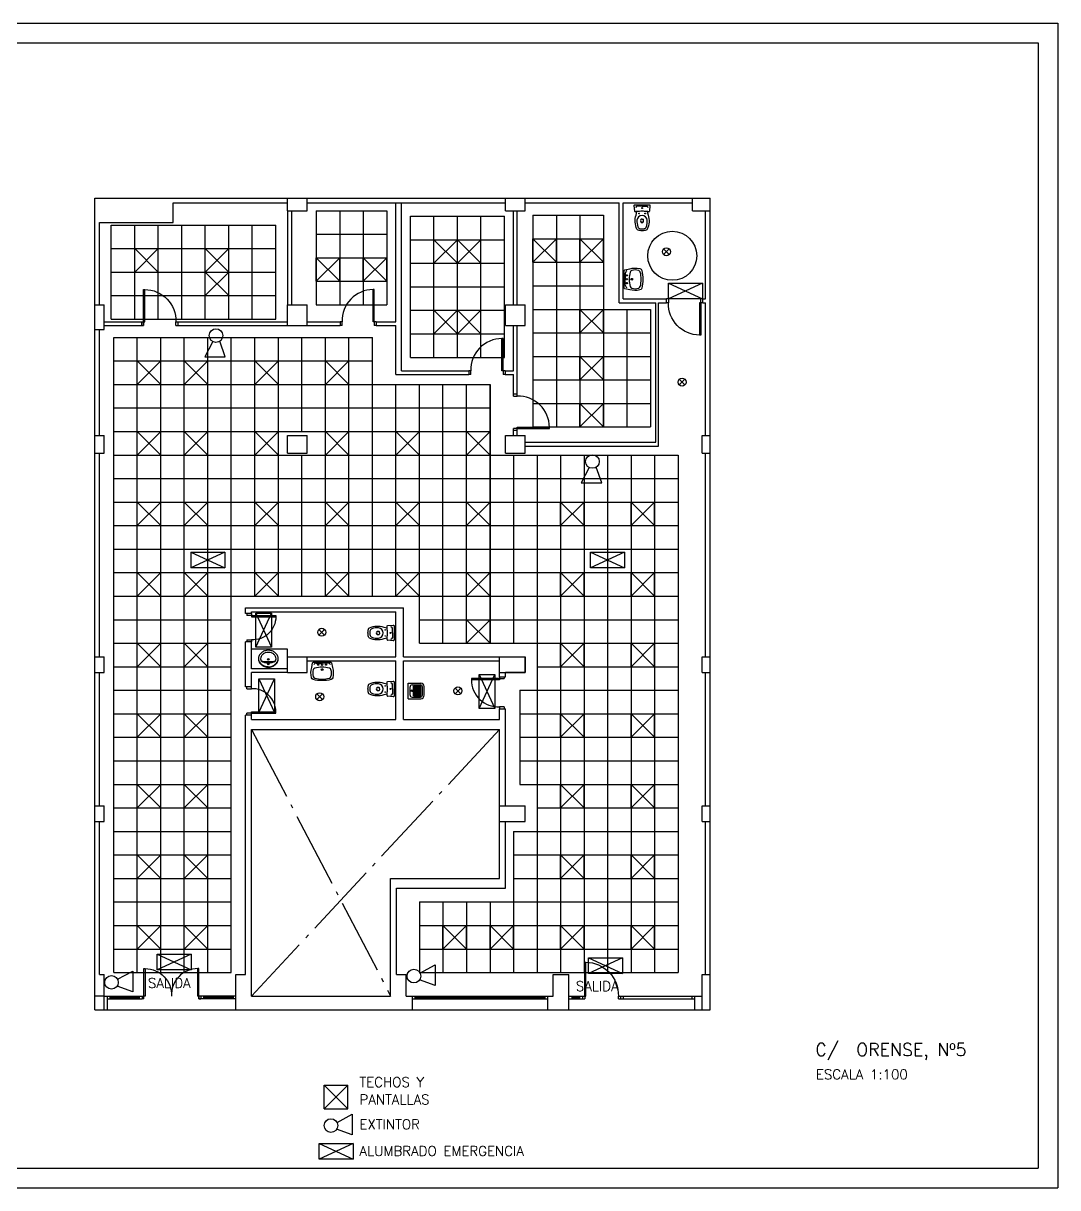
# Model space of a CAD drawing. Extents: x 131 to 495, y 66 to 228.
# Drawn here: x 239.34 to 265.73, y 98.08 to 127.78 of the extents above; entities that cross this region are included whole.
import ezdxf

# ---------------------------------------------------------------- set-up
doc = ezdxf.new("R2010")
doc.units = 0
doc.linetypes.add('ACAD_ISO04W100', pattern=[30.5, 24, -3, 0.5, -3])
doc.linetypes.add('PUNTOS', pattern=[0.25, 0, -0.25])
doc.layers.get('0').update_dxf_attribs({"linetype": 'CONTINUOUS'})
for name, color, linetype in [('2', 7, 'CONTINUOUS'), ('FORMATO', 7, 'CONTINUOUS'), ('MECANISMOS', 2, 'CONTINUOUS'), ('PANTALLAS', 2, 'CONTINUOUS'), ('PLANTA', 5, 'CONTINUOUS'), ('SAN', 7, 'CONTINUOUS'), ('TECHO', 4, 'CONTINUOUS')]:
    doc.layers.add(name, color=color, linetype=linetype)
doc.styles.add('ROMANS', font='romans')

# ---------------------------------------------------------------- blocks, each defined once
blk = doc.blocks.new('071101')
for p, q in [((-0.07, 0.074), (0.075, -0.071)), ((-0.07, -0.071), (0.075, 0.074))]:
    blk.add_line(p, q)
blk.add_circle((0.002, 0.001), 0.102)
blk = doc.blocks.new('012114')
for p, q in [((0, -0.041), (-0.126, -0.041)), ((0, -0.041), (0.126, -0.041)), ((0, -0.372), (-0.025, -0.372)), ((0, -0.372), (0.025, -0.372))]:
    blk.add_line(p, q)
blk.add_lwpolyline([(0.17, -0.179, 0.006856), (0.131, -0.175), (0.152, -0.264, -0.190618), (0.133, -0.625, -0.225225), (0.1, -0.652, -0.063558), (0, -0.665, -0.063558), (-0.1, -0.652, -0.225225), (-0.133, -0.625, -0.190618), (-0.152, -0.264), (-0.131, -0.175, 0.006856), (-0.17, -0.179, -0.425204), (-0.187, -0.165), (-0.2, -0.024, -0.440217), (-0.179, 0), (0, 0), (0.179, 0, -0.440217), (0.2, -0.024), (0.187, -0.165)], format="xyb")
for centre, radius in [((-0.078, -0.225), 0.008), ((0, -0.087), 0.0125), ((0.078, -0.225), 0.008)]:
    blk.add_circle(centre, radius)
for centre, radius, start, end in [((-0.122, -0.078), 0.0372, 96.0407, 181.7016), ((0, -0.412), 0.133, 6.8934, 173.1066), ((0, -1.582), 1.413, 90, 95.3323), ((0, -1.582), 1.413, 84.6677, 90), ((0.122, -0.078), 0.0372, 358.2984, 83.9593), ((0.172, -0.164), 0.015, 263.0963, 355.2379), ((0.314, -0.419), 0.447, 176.9791, 198.8669), ((-0.033, -0.538), 0.08, 198.8669, 263.0722), ((0.087, -0.406), 0.125, 168.5881, 191.4119), ((0, -0.408), 0.0386, 195.7788, 344.2212), ((-0.025, -0.382), 0.01, 90, 180), ((0, -0.422), 0.0366, 195.2314, 344.7686), ((0.025, -0.382), 0.01, 0, 90), ((-0.087, -0.406), 0.125, 348.5881, 11.4119), ((0.033, -0.538), 0.08, 276.9278, 341.1331), ((-0.314, -0.419), 0.447, 341.1331, 3.0209), ((0, -0.268), 0.352, 263.0722, 270), ((0, -0.268), 0.352, 270, 276.9278)]:
    blk.add_arc(centre, radius, start, end)
blk = doc.blocks.new('012311')
for p, q in [((-0.2, 0), (0.2, 0)), ((-0.2, 0), (-0.2, -0.317)), ((0.2, 0), (0.2, -0.317)), ((-0.155, -0.095), (-0.155, -0.312)), ((-0.126, -0.136), (-0.126, -0.316)), ((-0.126, -0.136), (0.124, -0.136)), ((-0.126, -0.166), (0.124, -0.166)), ((-0.126, -0.196), (0.124, -0.196)), ((-0.126, -0.226), (0.124, -0.226)), ((-0.126, -0.256), (0.124, -0.256)), ((-0.126, -0.286), (0.124, -0.286)), ((-0.105, -0.045), (0.105, -0.045)), ((0.124, -0.136), (0.124, -0.316)), ((0.155, -0.095), (0.155, -0.312)), ((-0.126, -0.316), (0.124, -0.316)), ((-0.11, -0.407), (0.11, -0.407)), ((-0.105, -0.362), (0.105, -0.362))]:
    blk.add_line(p, q)
blk.add_circle((0.003, -0.098), 0.0213)
for centre, radius, start, end in [((-0.105, -0.095), 0.0501, 90, 180), ((0.105, -0.095), 0.0501, 0, 90), ((-0.11, -0.317), 0.0902, 180, 270), ((-0.105, -0.312), 0.0501, 180, 270), ((0.105, -0.312), 0.0501, 270, 0), ((0.11, -0.317), 0.0902, 270, 0)]:
    blk.add_arc(centre, radius, start, end)
blk = doc.blocks.new('PANTALLA')
at = {"layer": 'PANTALLAS'}
for p, q in [((0, 0), (0, 0.6)), ((0, 0.6), (0.6, 0.6)), ((0.6, 0), (0.6, 0.6)), ((0, 0), (0.6, 0))]:
    blk.add_line(p, q, dxfattribs=at)
blk = doc.blocks.new('012102')
for p in [(-0.148, -0.025), (0.148, -0.025)]:
    blk.add_line(p, (0, -0.025))
blk.add_lwpolyline([(0.221, 0, -0.356176), (0.241, -0.016), (0.266, -0.14, -0.119815), (0.273, -0.396, -0.294219), (0.228, -0.444, -0.064372), (0, -0.47, -0.064372), (-0.228, -0.444, -0.294219), (-0.273, -0.396, -0.119815), (-0.266, -0.14), (-0.241, -0.016, -0.356176), (-0.221, 0), (0, 0)], format="xyb", close=True)
at = {"linetype": 'PUNTOS'}
for centre in [(-0.1, -0.065), (0.1, -0.065)]:
    blk.add_circle(centre, 0.015, dxfattribs=at)
for centre, radius in [((0, -0.19), 0.023), ((0, -0.065), 0.0175)]:
    blk.add_circle(centre, radius)
for centre, radius, start, end in [((0.04, -0.279), 0.28, 161.6517, 198.3483), ((-0.169, -0.21), 0.06, 106.3491, 161.6517), ((-0.151, -0.092), 0.067, 87.0352, 159.0483), ((-0.007, -0.761), 0.634, 89.3416, 106.3491), ((0.007, -0.761), 0.634, 73.6509, 90.6584), ((0.151, -0.092), 0.067, 20.9517, 92.9648), ((0.169, -0.21), 0.06, 18.3483, 73.6509), ((-0.04, -0.279), 0.28, 341.6517, 18.3483), ((-0.169, -0.349), 0.06, 198.3483, 253.6509), ((-0.007, 0.202), 0.634, 253.6509, 270.6584), ((0.007, 0.202), 0.634, 269.3416, 286.3491), ((0.169, -0.349), 0.06, 286.3491, 341.6517)]:
    blk.add_arc(centre, radius, start, end)
blk = doc.blocks.new('012314')
blk.add_lwpolyline([(-0.28, -0.24, 0.113017), (-0.259, -0.33, 0.103369), (-0.198, -0.41, 0.092126), (-0.109, -0.461, 0.085497), (0, -0.48, 0.085497), (0.109, -0.461, 0.092126), (0.198, -0.41, 0.103369), (0.259, -0.33, 0.113017), (0.28, -0.24, 0.113017), (0.259, -0.15, 0.103369), (0.198, -0.07, 0.092126), (0.109, -0.019, 0.085497), (0, 0, 0.085497), (-0.109, -0.019, 0.092126), (-0.198, -0.07, 0.103369), (-0.259, -0.15, 0.113017)], format="xyb", close=True)
for points in [[(-0.22, -0.24, 0.113017), (-0.205, -0.304, 0.103369), (-0.159, -0.364, 0.092126), (-0.089, -0.405, 0.085497), (0, -0.42, 0.085497), (0.089, -0.405, 0.092126), (0.159, -0.364, 0.103369), (0.205, -0.304, 0.113017), (0.22, -0.24, 0.105724), (0.207, -0.18, 0.103369)], [(-0.207, -0.18, 0.105724), (-0.22, -0.24, 0.113017)], [(0, -0.01, 0.085497), (-0.106, -0.028, 0.088222), (-0.188, -0.075, 0.098942)], [(0, -0.01, -0.085497), (0.106, -0.028, -0.088222), (0.188, -0.075, -0.098942)]]:
    blk.add_lwpolyline(points, format="xyb")
for centre, radius in [((0, -0.223), 0.0225), ((0, -0.09), 0.0175)]:
    blk.add_circle(centre, radius)
for centre, radius, start, end in [((-0.029, -0.276), 0.256, 128.4812, 167.4912), ((0, -0.508), 0.388, 57.6961, 122.3039), ((0, -1.187), 1.028, 78.3757, 101.6243), ((0.029, -0.276), 0.256, 12.5088, 51.5188)]:
    blk.add_arc(centre, radius, start, end)

msp = doc.modelspace()

# ---------------------------------------------------------------- linework, layer by layer
for p, q in [((241.476, 102.971), (242.369, 102.971)), ((241.476, 102.901), (242.369, 102.901)), ((241.546, 102.971), (241.546, 102.901)), ((241.546, 102.936), (242.299, 102.936)), ((242.299, 102.971), (242.299, 102.901)), ((242.369, 102.971), (242.369, 102.901)), ((242.419, 102.901), (242.369, 102.901)), ((242.419, 102.901), (242.419, 102.971)), ((243.819, 102.901), (243.819, 102.971)), ((243.819, 102.901), (243.869, 102.901)), ((243.869, 102.971), (243.869, 102.901)), ((244.762, 102.971), (243.869, 102.971)), ((244.762, 102.901), (243.869, 102.901)), ((243.939, 102.971), (243.939, 102.901)), ((244.692, 102.936), (243.939, 102.936)), ((244.692, 102.971), (244.692, 102.901)), ((249.257, 102.971), (252.717, 102.971)), ((249.257, 102.901), (252.717, 102.901)), ((249.327, 102.971), (249.327, 102.901)), ((249.327, 102.936), (252.647, 102.936)), ((252.647, 102.971), (252.647, 102.901)), ((253.262, 102.971), (253.612, 102.971)), ((253.262, 102.971), (253.612, 102.971)), ((253.262, 102.901), (253.612, 102.901)), ((253.332, 102.971), (253.332, 102.901)), ((253.332, 102.936), (253.542, 102.936)), ((253.542, 102.901), (253.542, 102.971)), ((253.612, 102.901), (253.612, 102.971)), ((253.612, 102.901), (253.612, 102.901)), ((254.572, 102.971), (256.462, 102.971)), ((254.572, 102.971), (254.572, 102.901)), ((254.572, 102.901), (256.462, 102.901)), ((254.642, 102.971), (254.642, 102.901)), ((256.392, 102.971), (256.392, 102.901)), ((241.476, 102.621), (244.762, 102.621)), ((249.257, 102.621), (252.717, 102.621)), ((253.262, 102.621), (256.462, 102.621))]:
    msp.add_line(p, q)
at = {"layer": '2'}
for p, q in [((242.439, 120.171), (242.439, 120.991)), ((248.265, 120.171), (248.265, 120.991)), ((255.803, 120.751), (255.753, 120.751)), ((255.803, 120.751), (255.803, 120.651)), ((256.593, 120.651), (256.593, 119.831)), ((256.623, 120.651), (256.593, 120.651)), ((256.673, 120.751), (256.623, 120.751)), ((256.623, 120.651), (256.623, 120.751)), ((242.359, 120.071), (242.409, 120.071)), ((242.409, 120.171), (242.409, 120.071)), ((242.409, 120.171), (242.439, 120.171)), ((243.229, 120.071), (243.229, 120.171)), ((243.229, 120.071), (243.279, 120.071)), ((247.425, 120.171), (247.425, 120.071)), ((247.475, 120.071), (247.425, 120.071)), ((247.475, 120.071), (247.475, 120.171)), ((248.295, 120.171), (248.265, 120.171)), ((248.295, 120.171), (248.295, 120.071)), ((248.345, 120.071), (248.295, 120.071)), ((248.345, 120.171), (248.345, 120.071)), ((251.55, 118.921), (251.55, 119.741)), ((250.76, 118.821), (250.71, 118.821)), ((250.76, 118.821), (250.76, 118.921)), ((251.58, 118.921), (251.55, 118.921)), ((251.58, 118.921), (251.58, 118.821)), ((251.63, 118.821), (251.58, 118.821)), ((251.842, 118.27), (251.842, 118.32)), ((251.842, 118.27), (251.942, 118.27)), ((251.942, 117.45), (251.842, 117.45)), ((251.842, 117.4), (251.842, 117.45)), ((251.942, 117.45), (251.942, 117.48)), ((251.942, 117.48), (252.762, 117.48)), ((245.042, 112.725), (245.042, 112.675)), ((245.162, 112.675), (245.042, 112.675)), ((245.162, 112.675), (245.162, 112.645)), ((245.162, 112.645), (245.782, 112.645)), ((245.042, 112.055), (245.162, 112.055)), ((245.042, 112.055), (245.042, 112.005)), ((251.612, 111.117), (251.612, 111.067)), ((245.042, 110.809), (245.042, 110.859)), ((245.042, 110.809), (245.162, 110.809)), ((251.492, 111.037), (250.772, 111.037)), ((251.492, 111.067), (251.612, 111.067)), ((251.492, 111.067), (251.492, 111.037)), ((245.162, 110.189), (245.042, 110.189)), ((245.042, 110.139), (245.042, 110.189)), ((245.162, 110.189), (245.162, 110.219)), ((245.162, 110.219), (245.782, 110.219)), ((251.612, 110.347), (251.492, 110.347)), ((251.612, 110.347), (251.612, 110.297)), ((242.449, 103.671), (242.449, 102.971)), ((243.789, 102.971), (243.789, 103.671)), ((253.692, 102.971), (253.692, 103.831)), ((242.449, 102.971), (242.419, 102.971)), ((243.789, 102.971), (243.819, 102.971)), ((243.819, 102.971), (243.789, 102.971)), ((243.819, 102.971), (243.819, 102.901)), ((243.869, 102.901), (243.819, 102.901)), ((253.612, 102.901), (253.662, 102.901)), ((253.662, 102.971), (253.692, 102.971)), ((253.662, 102.971), (253.662, 102.901)), ((254.522, 102.901), (254.522, 102.971)), ((254.522, 102.901), (254.572, 102.901))]:
    msp.add_line(p, q, dxfattribs=at)
for points in [[(242.359, 120.171), (242.409, 120.171), (242.409, 120.991), (242.439, 120.991, -0.42517), (243.229, 120.171), (243.279, 120.171)], [(248.345, 120.171), (248.295, 120.171), (248.295, 120.991), (248.265, 120.991, 0.42517), (247.475, 120.171), (247.425, 120.171)], [(256.673, 120.651), (256.623, 120.651), (256.623, 119.831), (256.593, 119.831, -0.42517), (255.803, 120.651), (255.753, 120.651)], [(251.63, 118.921), (251.58, 118.921), (251.58, 119.741), (251.55, 119.741, 0.42517), (250.76, 118.921), (250.71, 118.921)], [(251.942, 117.4), (251.942, 117.45), (252.762, 117.45), (252.762, 117.48, 0.42517), (251.942, 118.27), (251.942, 118.32)], [(245.162, 112.725), (245.162, 112.675), (245.782, 112.675), (245.782, 112.645, -0.42881), (245.162, 112.055), (245.162, 112.005)], [(251.492, 111.117), (251.492, 111.067), (250.772, 111.067), (250.772, 111.037, 0.426731), (251.492, 110.347), (251.492, 110.297)], [(245.162, 110.139), (245.162, 110.189), (245.782, 110.189), (245.782, 110.219, 0.42881), (245.162, 110.809), (245.162, 110.859)], [(242.369, 102.971), (242.419, 102.971), (242.419, 103.671), (242.449, 103.671, -0.427098), (243.119, 102.971)], [(243.869, 102.971), (243.819, 102.971), (243.819, 103.671), (243.789, 103.671, 0.427098), (243.119, 102.971)], [(253.612, 102.971), (253.662, 102.971), (253.662, 103.831), (253.692, 103.831, -0.42465), (254.522, 102.971), (254.572, 102.971)]]:
    msp.add_lwpolyline(points, format="xyb", dxfattribs=at)
msp.add_circle((255.898, 121.853), 0.625, dxfattribs=at)
at = {"layer": 'FORMATO', "color": 4}
for p, q in [((199.625, 127.782), (265.731, 127.782)), ((265.731, 127.782), (265.731, 98.082)), ((199.625, 98.082), (265.731, 98.082))]:
    msp.add_line(p, q, dxfattribs=at)
at = {"layer": 'FORMATO', "color": 6}
for p, q in [((202.625, 127.282), (265.231, 127.282)), ((265.231, 127.282), (265.231, 98.582)), ((202.625, 98.582), (265.231, 98.582))]:
    msp.add_line(p, q, dxfattribs=at)
at = {"layer": 'MECANISMOS'}
for p, q in [((256.669, 121.151), (255.803, 120.751)), ((255.803, 121.151), (256.669, 120.751)), ((255.803, 121.151), (256.669, 121.151)), ((255.803, 120.751), (255.803, 121.151)), ((256.669, 121.151), (256.669, 120.751)), ((256.669, 120.751), (255.803, 120.751)), ((244.177, 119.662), (243.969, 119.275)), ((244.493, 119.275), (244.35, 119.676)), ((243.969, 119.275), (244.493, 119.275)), ((253.781, 116.45), (253.573, 116.063)), ((254.097, 116.063), (253.954, 116.464)), ((253.573, 116.063), (254.097, 116.063)), ((244.48, 114.29), (243.614, 113.89)), ((243.614, 114.29), (244.48, 113.89)), ((243.614, 114.29), (244.48, 114.29)), ((243.614, 114.29), (243.614, 113.89)), ((244.48, 114.29), (244.48, 113.89)), ((254.68, 114.29), (253.814, 113.89)), ((253.814, 114.29), (254.68, 113.89)), ((253.814, 114.29), (254.68, 114.29)), ((253.814, 113.89), (253.814, 114.29)), ((254.68, 114.29), (254.68, 113.89)), ((244.48, 113.89), (243.614, 113.89)), ((254.68, 113.89), (253.814, 113.89)), ((245.269, 112.737), (245.669, 111.872)), ((245.269, 111.872), (245.669, 112.737)), ((245.269, 111.872), (245.269, 112.737)), ((245.269, 112.737), (245.669, 112.737)), ((245.669, 112.737), (245.669, 111.872)), ((245.669, 111.872), (245.269, 111.872)), ((250.973, 111.174), (251.373, 110.308)), ((250.973, 110.308), (251.373, 111.174)), ((250.973, 110.308), (250.973, 111.174)), ((250.973, 111.174), (251.373, 111.174)), ((251.373, 111.174), (251.373, 110.308)), ((245.35, 111.066), (245.75, 111.066)), ((245.35, 110.2), (245.35, 111.066)), ((245.35, 110.2), (245.75, 111.066)), ((245.35, 111.066), (245.75, 110.2)), ((245.75, 111.066), (245.75, 110.2)), ((245.75, 110.2), (245.35, 110.2)), ((251.373, 110.308), (250.973, 110.308)), ((243.62, 104.041), (242.754, 103.641)), ((242.754, 104.041), (243.62, 103.641)), ((242.754, 104.041), (243.62, 104.041)), ((242.754, 103.641), (242.754, 104.041)), ((243.62, 104.041), (243.62, 103.641)), ((249.459, 103.558), (249.846, 103.765)), ((249.846, 103.765), (249.846, 103.241)), ((254.623, 103.949), (253.758, 103.549)), ((253.758, 103.949), (254.623, 103.549)), ((253.758, 103.949), (254.623, 103.949)), ((253.758, 103.549), (253.758, 103.949)), ((254.623, 103.949), (254.623, 103.549)), ((241.745, 103.399), (242.132, 103.606)), ((242.132, 103.606), (242.132, 103.082)), ((243.62, 103.641), (242.754, 103.641)), ((249.846, 103.241), (249.445, 103.384)), ((254.623, 103.549), (253.758, 103.549)), ((242.132, 103.082), (241.731, 103.225)), ((247.344, 99.746), (247.731, 99.954)), ((247.731, 99.954), (247.731, 99.429)), ((247.731, 99.429), (247.33, 99.572)), ((246.886, 98.808), (246.886, 99.208)), ((246.886, 99.208), (247.752, 99.208)), ((246.886, 99.208), (247.752, 98.808)), ((247.752, 99.208), (246.886, 98.808)), ((247.752, 99.208), (247.752, 98.808)), ((247.752, 98.808), (246.886, 98.808))]:
    msp.add_line(p, q, dxfattribs=at)
for centre in [(244.256, 119.817), (253.86, 116.605), (241.59, 103.32), (249.304, 103.479), (247.189, 99.667)]:
    msp.add_circle(centre, 0.174, dxfattribs=at)
at = {"layer": 'PLANTA'}
for p, q in [((241.162, 102.621), (241.162, 123.321)), ((241.162, 123.321), (256.862, 123.321)), ((256.862, 102.621), (256.862, 123.321)), ((243.162, 123.201), (246.082, 123.201)), ((243.162, 122.701), (243.162, 123.201)), ((246.082, 123.001), (246.082, 120.601)), ((246.182, 123.001), (246.182, 120.601)), ((246.582, 123.201), (251.642, 123.201)), ((248.842, 120.171), (248.842, 123.201)), ((248.992, 118.921), (248.992, 123.201)), ((251.842, 120.601), (251.842, 123.001)), ((251.942, 120.601), (251.942, 123.001)), ((252.142, 123.201), (254.542, 123.201)), ((254.542, 120.651), (254.542, 123.201)), ((254.642, 120.751), (254.642, 123.201)), ((254.642, 123.201), (256.412, 123.201)), ((256.742, 120.751), (256.742, 123.001)), ((241.282, 120.601), (241.282, 122.701)), ((241.282, 122.701), (243.162, 122.701)), ((249.817, 122.261), (250.417, 121.661)), ((249.817, 121.661), (250.417, 122.261)), ((250.417, 122.261), (251.017, 121.661)), ((250.417, 121.661), (251.017, 122.261)), ((252.342, 122.286), (252.942, 121.686)), ((252.342, 121.686), (252.942, 122.286)), ((253.542, 122.286), (254.142, 121.686)), ((253.542, 121.686), (254.142, 122.286)), ((242.182, 121.436), (242.782, 122.036)), ((242.182, 122.036), (242.782, 121.436)), ((243.982, 121.436), (244.582, 122.036)), ((243.982, 122.036), (244.582, 121.436)), ((246.812, 121.801), (247.412, 121.201)), ((246.812, 121.201), (247.412, 121.801)), ((248.012, 121.801), (248.612, 121.201)), ((248.012, 121.201), (248.612, 121.801)), ((243.982, 121.436), (244.582, 120.836)), ((243.982, 120.836), (244.582, 121.436)), ((254.542, 120.651), (255.478, 120.651)), ((254.642, 120.751), (255.753, 120.751)), ((255.478, 117.096), (255.478, 120.651)), ((255.542, 116.996), (255.542, 120.651)), ((255.542, 120.651), (255.753, 120.651)), ((255.753, 120.651), (255.753, 120.751)), ((256.673, 120.651), (256.673, 120.751)), ((256.673, 120.751), (256.742, 120.751)), ((256.673, 120.651), (256.742, 120.651)), ((256.742, 117.271), (256.742, 120.651)), ((249.817, 120.461), (250.417, 119.861)), ((249.817, 119.861), (250.417, 120.461)), ((250.417, 120.461), (251.017, 119.861)), ((250.417, 119.861), (251.017, 120.461)), ((253.542, 120.486), (254.142, 119.886)), ((253.542, 119.886), (254.142, 120.486)), ((241.407, 120.171), (242.359, 120.171)), ((241.407, 120.071), (242.359, 120.071)), ((242.359, 120.171), (242.359, 120.071)), ((242.407, 120.071), (242.407, 120.171)), ((243.279, 120.171), (246.082, 120.171)), ((243.279, 120.171), (243.279, 120.071)), ((243.279, 120.071), (246.082, 120.071)), ((246.582, 120.171), (247.425, 120.171)), ((246.582, 120.071), (247.425, 120.071)), ((248.345, 120.171), (248.842, 120.171)), ((248.345, 120.071), (248.842, 120.071)), ((248.842, 118.821), (248.842, 120.071)), ((251.842, 118.921), (251.842, 120.071)), ((251.942, 118.32), (251.942, 120.071)), ((241.282, 117.271), (241.282, 119.971)), ((242.247, 119.171), (242.847, 118.571)), ((242.247, 118.571), (242.847, 119.171)), ((243.447, 118.571), (244.047, 119.171)), ((243.447, 119.171), (244.047, 118.571)), ((245.247, 119.171), (245.847, 118.571)), ((245.247, 118.571), (245.847, 119.171)), ((247.047, 119.171), (247.647, 118.571)), ((247.047, 118.571), (247.647, 119.171)), ((253.542, 119.286), (254.142, 118.686)), ((253.542, 118.686), (254.142, 119.286)), ((248.842, 118.821), (250.71, 118.821)), ((248.992, 118.921), (250.71, 118.921)), ((250.71, 118.921), (250.71, 118.821)), ((251.63, 118.921), (251.842, 118.921)), ((251.63, 118.921), (251.63, 118.821)), ((251.63, 118.821), (251.842, 118.821)), ((251.842, 118.32), (251.842, 118.821)), ((251.942, 118.32), (251.842, 118.32)), ((253.542, 118.086), (254.142, 117.486)), ((253.542, 117.486), (254.142, 118.086)), ((242.247, 117.371), (242.847, 116.771)), ((242.247, 116.771), (242.847, 117.371)), ((243.447, 116.771), (244.047, 117.371)), ((243.447, 117.371), (244.047, 116.771)), ((245.247, 116.771), (245.847, 117.371)), ((245.247, 117.371), (245.847, 116.771)), ((247.047, 117.371), (247.647, 116.771)), ((247.047, 116.771), (247.647, 117.371)), ((248.847, 117.371), (249.447, 116.771)), ((248.847, 116.771), (249.447, 117.371)), ((250.647, 116.771), (251.247, 117.371)), ((250.647, 117.371), (251.247, 116.771)), ((251.842, 117.271), (251.842, 117.4)), ((251.942, 117.4), (251.842, 117.4)), ((251.942, 117.271), (251.942, 117.4)), ((252.142, 117.096), (255.478, 117.096)), ((241.282, 111.621), (241.282, 116.821)), ((252.142, 116.996), (255.542, 116.996)), ((256.742, 111.621), (256.742, 116.821)), ((242.247, 115.571), (242.847, 114.971)), ((242.247, 114.971), (242.847, 115.571)), ((243.447, 114.971), (244.047, 115.571)), ((243.447, 115.571), (244.047, 114.971)), ((245.247, 115.571), (245.847, 114.971)), ((245.247, 114.971), (245.847, 115.571)), ((247.047, 115.571), (247.647, 114.971)), ((247.047, 114.971), (247.647, 115.571)), ((248.847, 115.571), (249.447, 114.971)), ((248.847, 114.971), (249.447, 115.571)), ((250.647, 115.571), (251.247, 114.971)), ((250.647, 114.971), (251.247, 115.571)), ((253.047, 115.571), (253.647, 114.971)), ((253.047, 114.971), (253.647, 115.571)), ((254.847, 115.571), (255.447, 114.971)), ((254.847, 114.971), (255.447, 115.571)), ((242.247, 113.771), (242.847, 113.171)), ((242.247, 113.171), (242.847, 113.771)), ((243.447, 113.171), (244.047, 113.771)), ((243.447, 113.771), (244.047, 113.171)), ((245.247, 113.171), (245.847, 113.771)), ((245.247, 113.771), (245.847, 113.171)), ((247.047, 113.171), (247.647, 113.771)), ((247.047, 113.771), (247.647, 113.171)), ((248.847, 113.171), (249.447, 113.771)), ((248.847, 113.771), (249.447, 113.171)), ((250.647, 113.171), (251.247, 113.771)), ((250.647, 113.771), (251.247, 113.171)), ((253.047, 113.771), (253.647, 113.171)), ((253.047, 113.171), (253.647, 113.771)), ((254.847, 113.771), (255.447, 113.171)), ((254.847, 113.171), (255.447, 113.771)), ((245.012, 112.871), (249.042, 112.871)), ((245.012, 112.725), (245.012, 112.871)), ((249.042, 111.621), (249.042, 112.871)), ((245.162, 112.725), (245.012, 112.725)), ((245.162, 112.771), (248.842, 112.771)), ((245.162, 112.725), (245.162, 112.771)), ((248.842, 111.621), (248.842, 112.771)), ((250.647, 111.971), (251.247, 112.571)), ((250.647, 112.571), (251.247, 111.971)), ((242.247, 111.971), (242.847, 111.371)), ((242.247, 111.371), (242.847, 111.971)), ((243.447, 111.371), (244.047, 111.971)), ((243.447, 111.971), (244.047, 111.371)), ((245.162, 112.005), (245.012, 112.005)), ((245.012, 110.859), (245.012, 112.005)), ((245.162, 111.321), (245.162, 112.005)), ((253.047, 111.971), (253.647, 111.371)), ((253.047, 111.371), (253.647, 111.971)), ((254.847, 111.971), (255.447, 111.371)), ((254.847, 111.371), (255.447, 111.971)), ((246.582, 111.621), (248.842, 111.621)), ((246.582, 111.521), (248.842, 111.521)), ((248.842, 110.021), (248.842, 111.521)), ((249.042, 111.621), (251.612, 111.621)), ((249.042, 110.021), (249.042, 111.521)), ((249.042, 111.521), (251.492, 111.521)), ((249.042, 111.521), (251.492, 111.521)), ((252.142, 111.621), (252.142, 111.221)), ((241.282, 107.821), (241.282, 111.221)), ((246.082, 111.321), (245.162, 111.321)), ((245.162, 110.859), (245.162, 111.221)), ((246.082, 111.221), (245.162, 111.221)), ((251.492, 111.117), (251.492, 111.221)), ((251.492, 111.117), (251.642, 111.117)), ((252.142, 111.221), (251.642, 111.221)), ((251.642, 111.117), (251.642, 111.221)), ((256.742, 107.821), (256.742, 111.221)), ((245.162, 110.859), (245.012, 110.859)), ((251.492, 110.021), (251.492, 110.297)), ((251.492, 110.297), (251.642, 110.297)), ((251.642, 107.821), (251.642, 110.297)), ((242.247, 110.171), (242.847, 109.571)), ((242.247, 109.571), (242.847, 110.171)), ((243.447, 109.571), (244.047, 110.171)), ((243.447, 110.171), (244.047, 109.571)), ((245.012, 109.771), (245.012, 110.139)), ((245.162, 110.139), (245.012, 110.139)), ((245.162, 110.021), (245.162, 110.139)), ((245.162, 110.021), (248.842, 110.021)), ((249.042, 110.021), (251.492, 110.021)), ((253.047, 110.171), (253.647, 109.571)), ((253.047, 109.571), (253.647, 110.171)), ((254.847, 110.171), (255.447, 109.571)), ((254.847, 109.571), (255.447, 110.171)), ((245.012, 103.521), (245.012, 109.771)), ((245.162, 109.771), (251.492, 109.771)), ((245.162, 102.971), (245.162, 109.771)), ((251.492, 105.971), (251.492, 109.771)), ((242.247, 108.371), (242.847, 107.771)), ((242.247, 107.771), (242.847, 108.371)), ((243.447, 107.771), (244.047, 108.371)), ((243.447, 108.371), (244.047, 107.771)), ((253.047, 108.371), (253.647, 107.771)), ((253.047, 107.771), (253.647, 108.371)), ((254.847, 108.371), (255.447, 107.771)), ((254.847, 107.771), (255.447, 108.371)), ((241.282, 103.521), (241.282, 107.421)), ((251.642, 105.721), (251.642, 107.421)), ((256.742, 103.521), (256.742, 107.421)), ((242.247, 106.571), (242.847, 105.971)), ((242.247, 105.971), (242.847, 106.571)), ((243.447, 105.971), (244.047, 106.571)), ((243.447, 106.571), (244.047, 105.971)), ((253.047, 105.971), (253.647, 106.571)), ((253.047, 106.571), (253.647, 105.971)), ((254.847, 105.971), (255.447, 106.571)), ((254.847, 106.571), (255.447, 105.971)), ((248.712, 102.971), (248.712, 105.971)), ((248.712, 105.971), (251.492, 105.971)), ((248.862, 103.521), (248.862, 105.721)), ((248.862, 105.721), (251.642, 105.721)), ((242.247, 104.171), (242.847, 104.771)), ((242.247, 104.771), (242.847, 104.171)), ((243.447, 104.771), (244.047, 104.171)), ((243.447, 104.171), (244.047, 104.771)), ((250.047, 104.771), (250.647, 104.171)), ((250.047, 104.171), (250.647, 104.771)), ((251.247, 104.771), (251.847, 104.171)), ((251.247, 104.171), (251.847, 104.771)), ((253.047, 104.771), (253.647, 104.171)), ((253.047, 104.171), (253.647, 104.771)), ((254.847, 104.771), (255.447, 104.171)), ((254.847, 104.171), (255.447, 104.771)), ((241.282, 103.521), (241.407, 103.521)), ((241.407, 102.971), (241.407, 103.521)), ((244.762, 103.521), (245.012, 103.521)), ((244.762, 102.621), (244.762, 103.521)), ((248.862, 103.521), (249.112, 103.521)), ((249.112, 102.971), (249.112, 103.521)), ((252.862, 103.521), (253.262, 103.521)), ((252.862, 102.971), (252.862, 103.521)), ((253.262, 102.621), (253.262, 103.521)), ((256.662, 103.521), (256.862, 103.521)), ((256.662, 102.971), (256.662, 103.521)), ((241.407, 102.971), (241.476, 102.971)), ((241.476, 102.971), (241.476, 102.621)), ((245.162, 102.971), (248.712, 102.971)), ((249.112, 102.971), (249.257, 102.971)), ((249.257, 102.971), (249.257, 102.621)), ((252.717, 102.971), (252.717, 102.621)), ((252.717, 102.971), (252.862, 102.971)), ((256.462, 102.971), (256.462, 102.621)), ((256.462, 102.971), (256.662, 102.971)), ((241.162, 102.621), (241.476, 102.621)), ((244.762, 102.621), (249.257, 102.621)), ((252.717, 102.621), (253.262, 102.621)), ((256.462, 102.621), (256.862, 102.621)), ((247.017, 100.694), (247.617, 100.094)), ((247.017, 100.094), (247.617, 100.694))]:
    msp.add_line(p, q, dxfattribs=at)
at = {"layer": 'PLANTA', "color": 1}
for p, q in [((246.082, 123.001), (246.082, 123.321)), ((246.582, 123.001), (246.582, 123.321)), ((251.642, 123.001), (251.642, 123.321)), ((252.142, 123.001), (252.142, 123.321)), ((256.412, 123.001), (256.412, 123.321)), ((246.082, 123.001), (246.582, 123.001)), ((251.642, 123.001), (252.142, 123.001)), ((256.412, 123.001), (256.862, 123.001)), ((241.162, 120.601), (241.407, 120.601)), ((241.407, 119.971), (241.407, 120.601)), ((246.082, 120.601), (246.582, 120.601)), ((246.082, 120.071), (246.082, 120.601)), ((246.582, 120.071), (246.582, 120.601)), ((251.642, 120.601), (252.142, 120.601)), ((251.642, 120.071), (251.642, 120.601)), ((252.142, 120.071), (252.142, 120.601)), ((246.082, 120.071), (246.582, 120.071)), ((251.642, 120.071), (252.142, 120.071)), ((241.162, 119.971), (241.407, 119.971)), ((241.162, 117.271), (241.407, 117.271)), ((241.407, 116.821), (241.407, 117.271)), ((246.082, 117.271), (246.582, 117.271)), ((246.082, 116.821), (246.082, 117.271)), ((246.582, 116.821), (246.582, 117.271)), ((251.642, 117.271), (252.142, 117.271)), ((251.642, 116.821), (251.642, 117.271)), ((252.142, 116.821), (252.142, 117.271)), ((256.662, 116.821), (256.662, 117.271)), ((256.662, 117.271), (256.862, 117.271)), ((241.162, 116.821), (241.407, 116.821)), ((246.082, 116.821), (246.582, 116.821)), ((251.642, 116.821), (252.142, 116.821)), ((256.662, 116.821), (256.862, 116.821)), ((241.162, 111.621), (241.407, 111.621)), ((241.407, 111.221), (241.407, 111.621)), ((246.082, 111.621), (246.582, 111.621)), ((246.082, 111.221), (246.082, 111.621)), ((246.582, 111.221), (246.582, 111.621)), ((251.492, 111.621), (252.142, 111.621)), ((251.492, 111.221), (251.492, 111.621)), ((251.642, 111.621), (252.142, 111.621)), ((252.142, 111.221), (252.142, 111.621)), ((256.662, 111.621), (256.862, 111.621)), ((256.662, 111.221), (256.662, 111.621)), ((241.162, 111.221), (241.407, 111.221)), ((246.082, 111.221), (246.582, 111.221)), ((251.492, 111.221), (252.142, 111.221)), ((256.662, 111.221), (256.862, 111.221)), ((241.162, 107.821), (241.407, 107.821)), ((241.407, 107.421), (241.407, 107.821)), ((251.492, 107.821), (252.142, 107.821)), ((252.142, 107.421), (252.142, 107.821)), ((256.662, 107.821), (256.862, 107.821)), ((256.662, 107.421), (256.662, 107.821)), ((241.162, 107.421), (241.407, 107.421)), ((251.492, 107.421), (252.142, 107.421)), ((256.662, 107.421), (256.862, 107.421)), ((241.407, 102.971), (241.162, 102.971)), ((241.407, 102.621), (241.407, 102.971)), ((256.662, 102.621), (256.662, 102.971))]:
    msp.add_line(p, q, dxfattribs=at)
at = {"layer": 'PLANTA', "color": 4, "linetype": 'ACAD_ISO04W100', "ltscale": 0.08}
for p, q in [((245.162, 109.771), (248.712, 102.971)), ((251.492, 109.771), (245.162, 102.971))]:
    msp.add_line(p, q, dxfattribs=at)
at = {"layer": 'SAN'}
for p, q in [((246.082, 111.821), (245.162, 111.821)), ((246.082, 111.621), (246.082, 111.821))]:
    msp.add_line(p, q, dxfattribs=at)
at = {"layer": 'TECHO'}
for p, q in [((246.812, 123.001), (248.612, 123.001)), ((246.812, 123.001), (246.812, 120.601)), ((247.412, 123.001), (247.412, 120.601)), ((248.012, 123.001), (248.012, 120.601)), ((248.612, 123.001), (248.612, 120.601)), ((249.217, 119.261), (249.217, 122.861)), ((249.217, 122.861), (251.617, 122.861)), ((249.817, 119.261), (249.817, 122.861)), ((250.417, 119.261), (250.417, 122.861)), ((251.017, 119.261), (251.017, 122.861)), ((251.617, 119.261), (251.617, 122.861)), ((252.342, 122.886), (252.342, 117.486)), ((252.342, 122.886), (254.142, 122.886)), ((252.942, 122.886), (252.942, 117.486)), ((253.542, 122.886), (253.542, 117.486)), ((254.142, 122.886), (254.142, 117.486)), ((241.582, 120.236), (241.582, 122.636)), ((241.582, 122.636), (245.782, 122.636)), ((242.182, 120.236), (242.182, 122.636)), ((242.782, 120.236), (242.782, 122.636)), ((243.382, 120.236), (243.382, 122.636)), ((243.982, 120.236), (243.982, 122.636)), ((244.582, 120.236), (244.582, 122.636)), ((245.182, 120.236), (245.182, 122.636)), ((245.782, 120.236), (245.782, 122.636)), ((246.812, 122.401), (248.612, 122.401)), ((249.217, 122.261), (251.617, 122.261)), ((252.342, 122.286), (254.142, 122.286)), ((241.582, 122.036), (245.782, 122.036)), ((246.812, 121.801), (248.612, 121.801)), ((249.217, 121.661), (251.617, 121.661)), ((252.342, 121.686), (254.142, 121.686)), ((241.582, 121.436), (245.782, 121.436)), ((246.812, 121.201), (248.612, 121.201)), ((249.217, 121.061), (251.617, 121.061)), ((252.342, 121.086), (254.142, 121.086)), ((241.582, 120.836), (245.782, 120.836)), ((246.812, 120.601), (248.612, 120.601)), ((249.217, 120.461), (251.617, 120.461)), ((252.342, 120.486), (255.342, 120.486)), ((254.742, 120.486), (254.742, 117.486)), ((255.342, 120.486), (255.342, 117.486)), ((241.582, 120.236), (245.782, 120.236)), ((241.647, 103.571), (241.647, 119.771)), ((241.647, 119.771), (248.247, 119.771)), ((242.247, 103.571), (242.247, 119.771)), ((242.847, 103.571), (242.847, 119.771)), ((243.447, 103.571), (243.447, 119.771)), ((244.047, 103.571), (244.047, 119.771)), ((244.647, 103.571), (244.647, 119.771)), ((245.247, 113.171), (245.247, 119.771)), ((245.847, 113.171), (245.847, 119.771)), ((246.447, 117.371), (246.447, 119.771)), ((247.047, 113.171), (247.047, 119.771)), ((247.647, 113.171), (247.647, 119.771)), ((248.247, 113.171), (248.247, 119.771)), ((249.217, 119.861), (251.617, 119.861)), ((252.342, 119.886), (255.342, 119.886)), ((241.647, 119.171), (248.247, 119.171)), ((249.217, 119.261), (251.617, 119.261)), ((252.342, 119.286), (255.342, 119.286)), ((241.647, 118.571), (251.247, 118.571)), ((248.847, 113.171), (248.847, 118.571)), ((249.447, 111.971), (249.447, 118.571)), ((250.047, 111.971), (250.047, 118.571)), ((250.647, 111.971), (250.647, 118.571)), ((251.247, 111.971), (251.247, 118.571)), ((251.247, 118.571), (251.247, 111.971)), ((252.342, 118.686), (255.342, 118.686)), ((241.647, 117.971), (251.247, 117.971)), ((252.342, 118.086), (255.342, 118.086)), ((241.647, 117.371), (251.247, 117.371)), ((252.342, 117.486), (255.342, 117.486)), ((241.647, 116.771), (250.647, 116.771)), ((246.447, 113.171), (246.447, 116.771)), ((250.647, 116.771), (256.047, 116.771)), ((251.847, 116.771), (251.847, 111.971)), ((252.447, 116.771), (252.447, 103.571)), ((253.047, 116.771), (253.047, 103.571)), ((253.647, 116.771), (253.647, 103.571)), ((254.247, 116.771), (254.247, 103.571)), ((254.847, 116.771), (254.847, 103.571)), ((255.447, 116.771), (255.447, 103.571)), ((256.047, 116.771), (256.047, 103.571)), ((241.647, 116.171), (250.647, 116.171)), ((250.647, 116.171), (256.047, 116.171)), ((241.647, 115.571), (250.647, 115.571)), ((250.647, 115.571), (256.047, 115.571)), ((241.647, 114.971), (250.647, 114.971)), ((250.647, 114.971), (256.047, 114.971)), ((241.647, 114.371), (250.647, 114.371)), ((250.647, 114.371), (256.047, 114.371)), ((241.647, 113.771), (250.647, 113.771)), ((250.647, 113.771), (256.047, 113.771)), ((241.647, 113.171), (250.647, 113.171)), ((250.647, 113.171), (256.047, 113.171)), ((241.647, 112.571), (244.647, 112.571)), ((249.447, 112.571), (250.647, 112.571)), ((250.647, 112.571), (256.047, 112.571)), ((241.647, 111.971), (244.647, 111.971)), ((249.447, 111.971), (250.647, 111.971)), ((250.647, 111.971), (256.047, 111.971)), ((241.647, 111.371), (244.647, 111.371)), ((252.447, 111.371), (256.047, 111.371)), ((241.647, 110.771), (244.647, 110.771)), ((252.01, 110.771), (256.047, 110.771)), ((252.01, 110.771), (252.01, 108.371)), ((241.647, 110.171), (244.647, 110.171)), ((252.01, 110.171), (256.047, 110.171)), ((241.647, 109.571), (244.647, 109.571)), ((252.01, 109.571), (256.047, 109.571)), ((241.647, 108.971), (244.647, 108.971)), ((252.01, 108.971), (256.047, 108.971)), ((241.647, 108.371), (244.647, 108.371)), ((252.01, 108.371), (256.047, 108.371)), ((241.647, 107.771), (244.647, 107.771)), ((252.447, 107.771), (256.047, 107.771)), ((241.647, 107.171), (244.647, 107.171)), ((251.847, 107.171), (256.047, 107.171)), ((251.847, 107.171), (251.847, 103.571)), ((241.647, 106.571), (244.647, 106.571)), ((251.847, 106.571), (256.047, 106.571)), ((241.647, 105.971), (244.647, 105.971)), ((251.847, 105.971), (256.047, 105.971)), ((241.647, 105.371), (244.647, 105.371)), ((249.447, 105.371), (256.047, 105.371)), ((249.447, 105.371), (249.447, 103.571)), ((250.047, 105.371), (250.047, 103.571)), ((250.647, 105.371), (250.647, 103.571)), ((251.247, 105.371), (251.247, 103.571)), ((241.647, 104.771), (244.647, 104.771)), ((249.447, 104.771), (256.047, 104.771)), ((241.647, 104.171), (244.647, 104.171)), ((249.447, 104.171), (256.047, 104.171)), ((241.647, 103.571), (244.647, 103.571)), ((249.447, 103.571), (256.047, 103.571))]:
    msp.add_line(p, q, dxfattribs=at)

# ---------------------------------------------------------------- block references
at = {"layer": 'PANTALLAS'}
for name, p in [('PANTALLA', (249.817, 121.661)), ('PANTALLA', (250.417, 121.661)), ('PANTALLA', (252.342, 121.686)), ('PANTALLA', (253.542, 121.686)), ('PANTALLA', (243.982, 121.436)), ('PANTALLA', (246.812, 121.201)), ('PANTALLA', (248.012, 121.201)), ('071101', (255.745, 121.954)), ('PANTALLA', (243.982, 120.836)), ('PANTALLA', (249.817, 119.861)), ('PANTALLA', (250.417, 119.861)), ('PANTALLA', (253.542, 119.886)), ('PANTALLA', (242.247, 118.571)), ('PANTALLA', (243.447, 118.571)), ('PANTALLA', (245.247, 118.571)), ('PANTALLA', (247.047, 118.571)), ('PANTALLA', (253.542, 118.686)), ('071101', (256.146, 118.628)), ('PANTALLA', (253.542, 117.486)), ('PANTALLA', (242.247, 116.771)), ('PANTALLA', (243.447, 116.771)), ('PANTALLA', (245.247, 116.771)), ('PANTALLA', (247.047, 116.771)), ('PANTALLA', (248.847, 116.771)), ('PANTALLA', (250.647, 116.771)), ('PANTALLA', (242.247, 114.971)), ('PANTALLA', (243.447, 114.971)), ('PANTALLA', (245.247, 114.971)), ('PANTALLA', (247.047, 114.971)), ('PANTALLA', (248.847, 114.971)), ('PANTALLA', (250.647, 114.971)), ('PANTALLA', (253.047, 114.971)), ('PANTALLA', (254.847, 114.971)), ('PANTALLA', (242.247, 113.171)), ('PANTALLA', (243.447, 113.171)), ('PANTALLA', (245.247, 113.171)), ('PANTALLA', (247.047, 113.171)), ('PANTALLA', (248.847, 113.171)), ('PANTALLA', (250.647, 113.171)), ('PANTALLA', (253.047, 113.171)), ('PANTALLA', (254.847, 113.171)), ('PANTALLA', (250.647, 111.971)), ('071101', (246.951, 112.249)), ('PANTALLA', (242.247, 111.371)), ('PANTALLA', (243.447, 111.371)), ('PANTALLA', (253.047, 111.371)), ('PANTALLA', (254.847, 111.371)), ('071101', (250.427, 110.754)), ('071101', (246.899, 110.604)), ('PANTALLA', (242.247, 109.571)), ('PANTALLA', (243.447, 109.571)), ('PANTALLA', (253.047, 109.571)), ('PANTALLA', (254.847, 109.571)), ('PANTALLA', (242.247, 107.771)), ('PANTALLA', (243.447, 107.771)), ('PANTALLA', (253.047, 107.771)), ('PANTALLA', (254.847, 107.771)), ('PANTALLA', (242.247, 105.971)), ('PANTALLA', (243.447, 105.971)), ('PANTALLA', (253.047, 105.971)), ('PANTALLA', (254.847, 105.971)), ('PANTALLA', (242.247, 104.171)), ('PANTALLA', (243.447, 104.171)), ('PANTALLA', (250.047, 104.171)), ('PANTALLA', (251.247, 104.171)), ('PANTALLA', (253.047, 104.171)), ('PANTALLA', (254.847, 104.171)), ('PANTALLA', (247.017, 100.094))]:
    msp.add_blockref(name, p, dxfattribs=at)
at = {"layer": 'PLANTA'}
msp.add_blockref('PANTALLA', (242.182, 121.436), dxfattribs=at)
at = {"layer": 'SAN'}
for name, p in [('012114', (255.127, 123.156)), ('012102', (246.963, 111.487))]:
    msp.add_blockref(name, p, dxfattribs=at)
for name, p, rotation in [('012102', (254.673, 121.253), 90), ('012114', (248.799, 112.232), 270), ('012114', (248.799, 110.803), 270), ('012311', (249.162, 110.753), 90)]:
    msp.add_blockref(name, p, dxfattribs=dict(at, rotation=rotation))
at = {"layer": 'SAN', "xscale": 0.9, "yscale": 0.9, "zscale": 0.9, "rotation": 180}
msp.add_blockref('012314', (245.591, 111.358), dxfattribs=at)

# ---------------------------------------------------------------- texts
at = {"layer": 'MECANISMOS', "color": 6, "style": 'ROMANS'}
for s, p in [('EXTINTOR', (247.918, 99.575)), ('ALUMBRADO EMERGENCIA', (247.918, 98.895))]:
    msp.add_text(s, height=0.2496, dxfattribs=at).set_placement(p)
at = {"layer": 'PANTALLAS', "style": 'ROMANS'}
for p in [(242.519, 103.178), (253.437, 103.099)]:
    msp.add_text('SALIDA', height=0.2496, dxfattribs=at).set_placement(p)
at = {"layer": 'PLANTA', "color": 6, "style": 'ROMANS'}
for s, height, p in [('C/  ORENSE, Nº5', 0.32448, (259.548, 101.442)), ('ESCALA 1:100', 0.2496, (259.563, 100.848)), ('TECHOS Y', 0.2496, (247.918, 100.65)), ('PANTALLAS', 0.2496, (247.918, 100.208)), ('PANTALLAS', 0.2496, (247.918, 100.208))]:
    msp.add_text(s, height=height, dxfattribs=at).set_placement(p)

doc.saveas('drawing.dxf')
